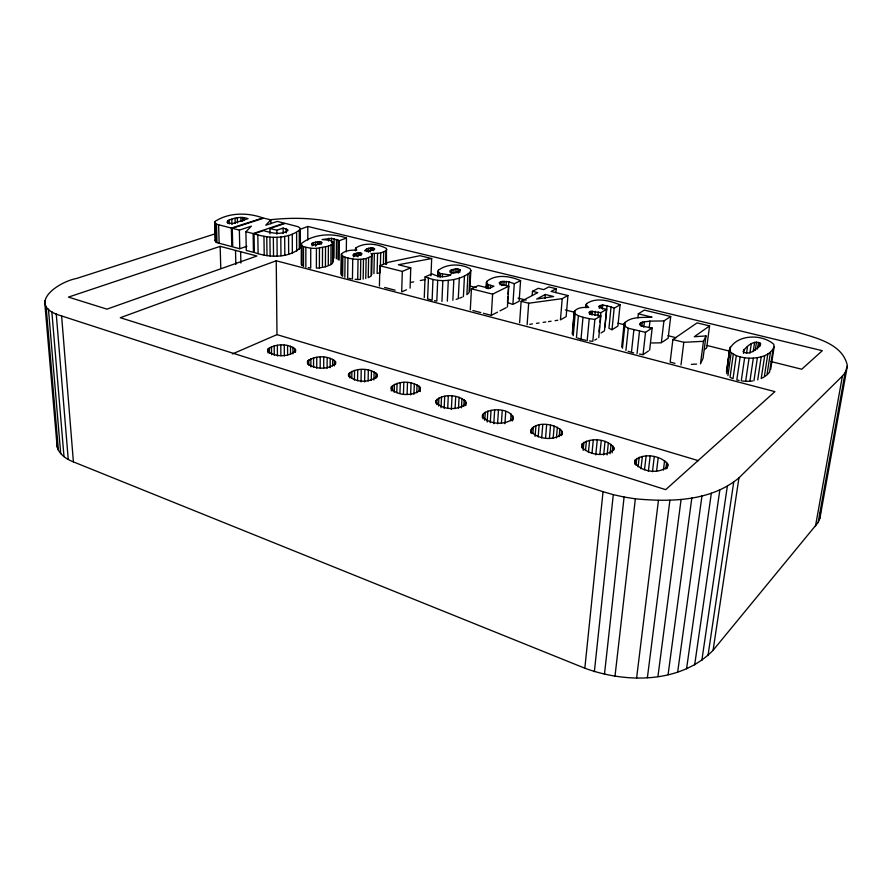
<?xml version="1.0" encoding="UTF-8"?>
<svg xmlns="http://www.w3.org/2000/svg" width="892" height="892" viewBox="0 0 892 892"><rect width="100%" height="100%" fill="white"/><g stroke="black" fill="none" stroke-linecap="round" stroke-linejoin="round"><path stroke-width="1.34" d="M307.573 363.847L307.573 361.126C315.066 355.373 328.468 355.183 335.503 361.695L335.626 363.055C329.003 370.113 315.188 369.355 307.673 363.836L307.573 361.126M307.796 240.004L307.796 226.457L822.312 350.69L801.718 369.232L770.655 361.45M308.833 365.296L308.833 359.855M346.308 251.834L346.475 238.053C332.114 232.723 313.415 233.882 301.329 243.583L301.953 245.757L303.492 246.683L310.739 248.255L310.717 268.013L308.286 267.6M310.873 366.902L310.884 358.762M312.155 245.869L312.167 243.26L313.605 242.624L319.459 241.554L322.19 242.747L316.036 244.999L311.498 244.441L312.167 243.26M313.605 245.233L313.605 242.624M313.56 367.381L313.583 357.893M315.657 246.181L315.668 242M316.37 268.157L316.426 248.4L328.412 246.147L331.043 244.977L333.195 242.724L332.816 241.743L329.672 240.26L322.09 239.558L331.568 238.32L339.373 240.673L346.475 238.053M760.497 343.431L760.497 344.847C756.338 349.218 750.172 355.261 743.683 352.206L743.081 351.392C746.37 346.297 754.13 339.473 760.497 343.431L760.096 346.074M316.727 368.14L316.76 357.313M317.63 244.419L317.63 241.643M317.374 268.079L319.381 267.923L319.459 248.177M319.447 244.341L319.459 241.554M320.172 367.872L320.217 357.056M321.053 244.564L321.064 241.777M322.425 267.455L322.525 247.742M323.696 367.95L323.763 357.123M323.428 267.221L325.424 266.741L325.535 247.062M327.085 368.351L327.152 357.525M328.412 246.147L328.278 265.783L325.424 266.741M328.568 241.018L328.579 238.253M330.118 367.716L330.196 358.238M329.148 265.381L330.899 264.567L331.043 244.977M331.534 242.457L331.568 238.32M332.627 243.817L332.471 263.363L330.899 264.567M332.649 261.2L332.772 247.307M333.039 262.215L333.195 242.724M332.638 365.988L332.694 359.208M334.009 258.067L334.177 238.733M334.455 365.82L334.511 360.39M335.481 364.415L335.503 361.695M336.317 258.747L336.496 239.39M338.09 240.015L337.901 259.394L339.172 260.074L339.373 240.673M341.112 274.056L341.335 254.12C345.204 250.161 351.548 250.072 356.789 250.139L355.54 248.177C364.27 242.055 377.383 243.605 386.414 248.433L386.515 263.987M341.58 255.246L341.357 275.215L342.662 276.275L342.896 256.272L341.335 254.12M344.836 277.245L345.081 257.208L342.896 256.272M347.668 278.126L347.936 258.056L345.081 257.208M348.66 376.535L348.694 373.77C356.164 367.549 369.946 367.794 377.149 374.339L377.383 375.766C370.949 383.237 354.492 382.947 348.393 375.186L348.694 373.77M349.809 377.974L349.887 372.455M352.452 279.084L352.741 258.992L347.936 258.056M353.511 256.907L353.555 254.253L354.748 253.674L359.677 252.77L362.107 253.874L356.99 255.859L353.031 255.346L353.555 254.253M351.782 378.197L351.883 371.306M354.715 256.316L354.748 253.674M355.507 250.797L355.54 248.177M356.309 255.814L356.343 253.172M354.403 380.025L354.559 370.392M386.883 249.57L386.069 250.775L380.694 252.994L371.016 253.629L372.109 254.934L371.44 256.238L366.133 258.513L360.781 259.338L360.435 279.441L357.703 279.508L358.038 259.405L352.741 258.992M357.982 256.829L358.049 252.86M357.558 380.784L357.737 369.79M359.632 255.424L359.677 252.77M361.015 255.603L361.059 252.96M361.015 381.876L361.238 369.511M363.144 279.129L363.501 259.059M365.753 278.572L366.133 258.513M366.567 251.544L366.623 248.924L368.452 248.333L372.098 247.842L374.752 249.024L368.965 251.288L364.627 250.741L366.623 248.924M364.605 381.943L364.839 369.589M368.374 252.258L368.452 248.333M368.229 277.713L368.63 257.699M370.236 251.879L370.314 247.954M368.095 380.995L368.329 370.002M371.44 256.238L371.027 276.185L369.165 277.2M372.042 250.462L372.098 247.842M371.696 274.836L372.109 254.934M373.637 250.674L373.692 248.054M371.262 380.36L371.473 370.738M373.904 273.654L374.339 253.807M373.915 380.014L374.094 371.752M377.561 253.596L377.115 273.431L379.189 273.008M375.9 378.498L376.034 372.979M377.082 377.104L377.149 374.339M379.423 286.076L379.892 265.76L388.444 262.27L419.965 255.692L431.672 258.535L430.981 275.806M380.226 272.807L380.694 252.994M383.415 263.876L383.705 252.012M385.734 263.921L386.069 250.775M386.013 264.121L386.18 257.587M391.276 390.908L391.398 386.905C398.813 380.182 413.018 380.895 420.377 387.474L420.143 390.406C412.249 396.104 397.542 396.293 391.198 388.377L391.398 386.905M392.346 390.852L392.502 385.522M394.208 392.302L394.442 384.318M396.806 392.67L397.085 383.37M410.086 288.172L410.766 267.834L402.325 271.413L401.69 291.896L406.484 289.766M399.95 393.35L400.285 382.735M403.429 394.375L403.82 382.445M407.087 394.442L407.488 382.512M410.643 394.877L411.056 382.947M413.944 394.331L414.323 383.716M416.776 392.736L417.066 384.764M418.939 391.376L419.14 386.046M420.232 391.477L420.377 387.474M424.269 297.593L425.06 276.933L432.074 273.844C437.727 276.832 444.718 277.68 450.683 275.07L440.235 273.532L438.072 271.458L438.385 270.231C447.082 263.653 460.807 263.43 470.151 268.771L470.842 270.432L469.772 290.759M428.439 278.204L427.625 298.909L432.118 300.225L432.966 279.486L425.06 276.933M432.966 279.486L437.693 280.344L436.812 301.117L434.471 300.671M437.849 276.91L438.072 271.458M438.15 275.673L438.385 270.231M438.563 276.676L438.73 272.584M440.068 277.635L440.235 273.532M435.887 403.34L436.01 400.631C443.335 393.35 458.042 394.598 465.557 401.188L465.88 405.459M436.779 404.6L437.024 399.181M442.343 277.022L442.465 274.279M441.93 301.429L442.845 280.657C452.322 280.3 462.736 278.672 470.095 272.261L470.842 270.432M438.541 406.038L438.897 397.921M441.027 407.722L441.518 396.929M447.338 301.15L448.286 280.4M444.149 408.391L444.718 396.26M451.185 274.011L451.374 269.942L457.128 268.804L460.283 270.109C457.786 272.751 453.181 273.42 449.847 272.038L450.047 270.7L451.374 269.942M453.002 273.365L453.192 269.295M447.717 408.068L448.286 395.948M452.857 300.247L453.838 279.542M454.987 272.963L455.176 268.905M613.863 447.739L613.785 449.49C605.835 457.518 589.289 455.21 581.93 447.193L582.275 443.748C591.14 437.359 607.296 438.697 613.863 447.739L613.584 450.46M456.927 272.852L457.128 268.804M451.374 409.484L452.032 396.026M458.633 273.086L458.834 269.027M459.302 278.092L458.276 298.731L456.113 299.333M459.859 272.194L459.993 269.495M436.01 400.631L435.932 402.169C442.532 410.142 457.596 410.476 465.557 404.266L466.025 402.749M455.087 408.592L455.7 396.472M463.405 296.635L464.453 276.074M458.521 408.057L459.079 397.263M467.943 274.167L466.873 294.639L469.014 292.654L470.095 272.261M461.465 407.822L461.967 398.367M463.807 406.462L464.163 399.705M465.334 405.258L465.557 401.188M470.307 309.847L471.433 288.818L478.279 285.552L489.485 288.35L493.945 286.187L488.37 284.693L486.396 282.664L486.72 281.459C496.108 273.744 510.168 276.119 520.582 280.612L519.155 301.228L513.915 303.938M486.073 288.205L486.396 282.664M486.396 286.979L486.72 281.459M486.731 287.915L486.976 283.756M488.125 288.863L488.37 284.693M482.371 417.701L482.539 414.947C488.415 407.075 513.424 407.8 513.09 419.887M490.332 288.194L490.488 285.418M483.118 418.928L483.453 413.431M484.757 420.344L485.259 412.104M483.453 313.282L491.336 315.344L492.618 294.148L508.774 286.165L507.403 307.026M487.166 422.039L487.846 411.067M490.265 422.685L491.035 410.353M500.2 284.793L500.367 282.028L502.096 281.437L508.841 281.794L514.271 283.723L520.582 280.612M501.828 285.574L502.096 281.437M493.789 423.722L494.659 410.03M503.813 285.34L504.08 281.203M506.054 285.451L506.322 281.315M497.58 423.789L498.461 410.097M507.849 296.958L507.481 302.477L512.878 304.484L514.271 283.723M508.027 294.204L508.841 281.794M501.427 422.886L502.241 410.565M504.917 423.733L505.742 411.402M510.648 420.812L511.127 413.944M512.276 421.013L512.666 415.505M519.623 322.748L521.129 301.329L537.82 292.643L532.457 291.316L532.167 295.252M527.127 324.71L528.688 303.235L562.216 298.642L567.936 295.542L566.141 316.638L560.444 319.871L562.216 298.642M530.64 432.475C532.435 419.909 557.344 423.343 562.328 432.051L562.105 434.727M531.242 433.545L531.654 428.216M532.87 433.479L533.371 426.833M545.012 298.441L545.313 294.483L553.642 296.534L536.683 299.032L545.313 294.483M535.088 436.355L535.925 425.729M538.177 436.924L539.114 424.993M541.7 437.894L542.771 424.648M555.917 292.643L556.229 288.729L548.825 286.934L543.674 289.621L538.311 288.306L532.457 291.316M637.914 317.875L638.349 313.817L652.019 317.151C642.842 317.853 630.822 315.913 624.099 323.618L624.779 326.093L628.28 328.267L645.529 332.326L652.175 327.988L649.655 350.155M545.57 437.961L546.651 424.715M549.439 438.451L550.531 425.194M553.174 438.005L554.177 426.064M556.452 437.894L557.355 427.268M559.184 436.701L559.875 428.729M561.101 435.686L561.57 430.357M572.318 333.385L574.225 311.687C577.247 307.138 583.836 307.238 588.742 307.461L586.077 304.919L586.579 303.626C596.492 296.858 609.793 300.883 620.096 304.73L617.9 326.082L612.012 329.739L608.935 328.312L611.065 306.859L602.758 304.964L598.722 306.502L602.301 308.476L606.571 309.301L604.453 330.854L601.03 332.961M572.43 334.567L574.225 311.687M573.601 325.413L573.957 321.354M574.548 314.586L574.905 310.527M573.255 335.671L575.173 313.884L574.337 312.813M576.433 337.633L578.384 315.779L575.173 313.884M585.955 340.32L580.993 339.183L582.989 317.284L578.384 315.779M585.832 307.595L586.077 304.919M586.211 307.64L586.579 303.626M231.363 228.073L216.466 224.182L215.139 223.401L214.637 221.707C228.486 212.352 247.452 212.341 262.906 217.927L231.363 228.073L231.809 246.66L217.001 242.635L215.674 241.832L215.184 240.071M587.192 340.599L589.222 318.667L582.989 317.284M589.545 314.452L589.802 311.743L590.961 311.286L600.84 312.679L606.571 309.301M590.716 313.984L590.961 311.286M591.998 315.166L592.377 311.107M581.885 447.806L582.275 443.748M594.919 315.389L595.31 311.33M592.801 341.368L594.875 319.414L600.862 315.868L598.755 337.678M583.145 450.404L583.914 442.287M597.896 316.047L598.287 311.977M585.509 450.583L586.412 441.139M599.312 308.364L599.569 305.688M600.784 307.796L601.041 305.12M599.011 331.657L599.536 326.238M599.926 322.168L600.84 312.679M588.43 452.489L589.601 440.358M602.379 308.978L602.758 304.964M591.965 453.459L593.292 439.99M604.977 327.029L607.073 305.61M595.778 454.875L597.25 440.057M612.012 329.739L614.175 308.242L620.096 304.73M599.892 454.028L601.253 440.559M603.661 454.953L605.032 441.462M269.473 219.833C290.235 217.559 311.486 217.581 331.958 222.075L796.467 331.924C815.087 337.722 842.895 343.476 847.4 365.82L819.904 518.241L818.154 522.444L713.098 650.29C680.484 683.673 626.072 683.35 584.829 668.219L603.048 491.715L61.604 315.946C25.444 305.633 56.464 282.307 76.667 278.438L215.005 233.871M607.117 454.875L608.377 442.722M610.083 453.716L611.065 444.249M621.691 346.999L624.099 323.618M624.656 326.416L625.08 322.291M622.46 348.248L624.779 326.093M612.224 452.735L612.938 445.955M625.928 350.489L628.28 328.267M594.373 671.609L613.283 494.659L603.048 491.715M633.844 330.107L631.436 352.385L633.677 352.897M637.044 353.656L639.486 331.333M640.378 325.68L640.679 322.937L642.329 322.157L649.967 321.12L663.904 320.942L670.717 316.493L668.13 338.202L662.466 342.06M641.872 326.282L642.329 322.157M604.464 674.33L624.099 497.034L613.283 494.659M643.801 327.141L644.414 321.655M639.441 354.057L643.032 354.67L645.529 332.326M649.198 327.966L649.967 321.12M634.747 464.119L635.216 459.982C644.236 452.846 660.794 455.355 667.774 464.152L667.84 465.981C660.047 474.711 639.876 472.281 634.669 461.733L635.216 459.982M635.974 465.334L636.754 458.455M638.103 466.851L639.196 457.25M614.978 676.326L635.349 498.818C670.26 502.04 710.634 501.549 738.933 477.878L842.416 376.067L845.125 372.789L847.4 365.82M640.958 468.757L642.385 456.425M644.515 469.727L646.109 456.035M663.904 320.942L661.34 342.829L651.651 342.974M648.372 471.166L650.157 456.102M652.465 471.69L654.271 456.626M656.545 471.277L658.207 457.563M704.479 349.508L706.665 347.902L709.586 325.915L697.065 322.882L672.88 339.551L670.148 362.107L674.965 363.367M636.609 678.02L658.43 500.445M663.425 470.106L664.607 460.484M665.811 469.17L666.67 462.279M667.261 468.289L667.774 464.152M680.997 364.951L683.818 342.305L703.442 341.313L705.996 335.938L694.277 336.73L709.586 325.915M647.391 677.686L669.903 500.267M657.928 676.582L681.098 499.442M703.442 341.313L700.476 363.88L703.041 358.305L705.996 335.938M562.328 432.051L562.105 433.724C554.122 441.094 538.132 439.511 531.03 431.494L530.851 429.799M668.075 674.72L691.835 497.959M677.664 672.122L701.971 495.874M726.423 371.864L729.623 349.062C737.115 334.043 762.359 333.876 773.754 344.301L774.167 346.787L770.666 369.422M726.969 369.834L730.158 347.1M726.746 373.815L729.623 349.062M686.561 668.855L711.337 493.209M727.939 375.632L731.184 352.697L729.957 350.935M733.302 354.291L730.035 377.283L733.001 378.743L736.301 355.707L731.184 352.697M694.656 664.975L719.822 490.02M736.301 355.707L740.148 356.889L736.814 379.959L739.044 380.427M743.482 353.399L744.073 349.385M741.263 380.895L744.63 357.792L740.148 356.889M746.548 353.12L747.518 346.453M701.826 660.537L727.303 486.363M742.367 380.995L745.645 381.319L749.046 358.216C758.222 358.361 770.197 356.164 774.167 346.787M749.904 353.031L751.265 343.732M707.992 655.609L733.703 482.293M753.227 351.615L754.61 342.338M745.645 381.319L749.893 381.274L753.327 358.183M755.301 350.077L756.483 342.138M757.475 349.017L758.456 342.394M713.098 650.29L738.933 477.878M753.941 380.772L757.397 357.703M759.17 346.821L759.761 342.84M757.732 379.847L761.222 356.822M761.211 378.554L764.712 355.573M767.822 354.001L764.31 376.915L762.236 378.007M770.487 352.117L766.975 374.963L765.191 376.268M773.063 349.419L769.551 372.165L767.834 374.027M819.904 518.241L820.551 511.729M815.422 526.458L842.416 376.067M818.154 522.444L845.125 372.789M57.344 440.904C54.657 451.196 64.971 458.711 73.4 461.878L584.829 668.219M513.279 417.122L512.922 418.716C504.972 425.506 489.351 424.525 482.583 416.564L482.539 414.947M268.046 348.962L267.946 351.56C275.372 357.045 288.718 357.424 295.497 350.846L295.486 349.541C288.607 343.074 275.528 343.643 268.046 348.962L268.102 352.987M269.897 228.497L276.843 230.214L283.11 228.107L287.726 229.634L287.904 230.593C280.512 235.376 271.335 232.89 263.541 230.615L254.042 233.782L254.365 252.547C268.994 257.576 288.294 258.569 300.37 247.82L300.325 229.311L299.879 227.928L298.084 226.724L285.306 223.368L269.897 228.497L269.964 233.793M254.042 233.782C268.793 238.599 287.938 239.736 300.325 229.311M227.672 220.737L227.025 222.309L232.143 223.714L248.043 218.651C241.331 216.12 233.972 217.927 227.672 220.737L227.739 223.346M246.906 246.292L239.77 248.734L232.712 246.894L232.266 228.307L263.798 218.15L270.811 219.845L265.76 225.208L277.278 221.417L284.392 223.145L253.127 233.559L245.913 231.742L246.281 250.44L253.451 252.313L253.127 233.559M245.913 231.742L251.343 226.189L239.368 230.091L232.266 228.307M640.679 322.937L639.542 324.064L641.214 326.026L652.175 327.988M589.802 311.743L588.898 312.557L590.181 313.951L600.862 315.868M500.367 282.028L499.152 282.942L500.724 284.515L508.774 286.165M643.032 354.67L648.551 350.913M594.786 340.142L596.77 338.904M638.349 313.817L644.336 310.093L670.717 316.493M556.229 288.729L551.111 291.428L567.936 295.542M491.336 315.344L497.513 312.144M499.988 310.862L506.177 307.662M232.399 353.946L276.977 334.634L698.403 460.673M459.558 298.207L462.123 297.159M300.258 229.3L307.796 226.457M276.241 260.787L120.309 317.708L665.7 489.652L774.925 391.633L276.241 260.787L276.977 334.634M220.157 246.359L68.45 297.103L106.94 309.145L256.907 256.004L220.157 246.359L220.781 268.436M411.011 282.374L413.665 281.85M420.277 280.545L425.573 279.508M431.672 258.535L398.367 264.746L410.766 267.834M319.381 267.923L321.41 267.611M529.792 324.32L532.457 323.93M536.46 323.35L539.125 322.971M543.128 322.391L545.793 322.001M548.457 321.611L551.122 321.232M555.114 320.652L557.779 320.261M749.893 381.274L752.592 380.94M691.389 364.382L696.585 364.092M358.038 259.405L360.781 259.338M310.739 248.255L316.426 248.4M437.693 280.344L442.845 280.657M355.083 279.296L357.703 279.508M744.63 357.792L749.046 358.216M589.222 318.667L594.875 319.414M589.434 340.911L591.675 341.212M624.099 497.034L635.349 498.818M348.861 278.371L351.258 278.85M469.437 285.919L476.194 287.603M518.062 298.106L526.168 300.136M565.338 309.959L574.794 312.334M618.022 323.172L624.768 324.866M667.996 335.704L676.103 337.733M707.166 345.527L730.135 351.281M379.892 265.76L402.325 271.413M471.433 288.818L492.618 294.148M521.129 301.329L528.688 303.235M672.88 339.551L683.818 342.305M384.664 287.447L395.145 290.19M472.938 310.527L480.821 312.59M577.581 338.023L580.993 339.183M628.135 351.247L630.332 352.005M611.065 306.859L614.175 308.242M301.329 243.583L301.273 264.344L303.514 266.385L303.492 246.683M46.094 306.447L58.426 450.393M44.6 300.704L57.144 446.948M51.836 311.631L64.001 456.693M48.436 309.134L60.723 453.66M56.241 313.917L68.249 459.447M61.604 315.946L73.4 461.878M216.466 224.182L217.001 242.635M215.139 223.401L215.674 241.832M214.637 221.707L215.106 240.974M218.618 224.873L219.142 243.349M231.831 219.097L231.953 224.305M229.199 220.012L229.3 223.925M237.35 217.737L237.462 222.933M235.042 218.228L235.154 223.424M235.521 250.563L235.845 264.456M243.973 217.659L244.029 220.246M242.524 217.425L242.602 221.305M240.918 217.392L240.996 221.272M240.639 251.912L240.873 263.04M239.368 230.091L239.77 248.734M257.81 234.73L258.111 253.529M263.954 236.28L264.21 255.123M271.469 346.698L271.569 354.715M269.919 237.205L270.142 256.071M269.384 347.757L269.451 353.109M266.764 236.848L267.009 255.703M273.342 237.35L273.543 256.216M274.19 345.873L274.29 355.217M270.811 219.845L270.856 223.747M280.779 345.07L280.88 355.73M276.843 230.214L276.877 234.195M276.988 237.261L277.178 256.115M277.356 345.327L277.457 355.986M284.682 236.302L284.827 255.101M284.258 345.148L284.336 355.808M283.11 228.107L283.143 233.381M280.802 236.915L280.958 255.748M290.502 346.219L290.547 354.224M288.551 235.432L288.662 254.187M287.558 345.538L287.625 354.86M286.154 228.943L286.187 232.912M295.486 349.541L295.497 352.217M294.594 348.281L294.616 352.295M292.899 347.155L292.933 353.834M292.264 234.295L292.353 253.005M299.266 230.872L299.311 249.425M296.601 232.544L296.668 251.176M305.844 247.452L305.856 267.187M301.953 245.757L301.987 265.426"/></g></svg>
